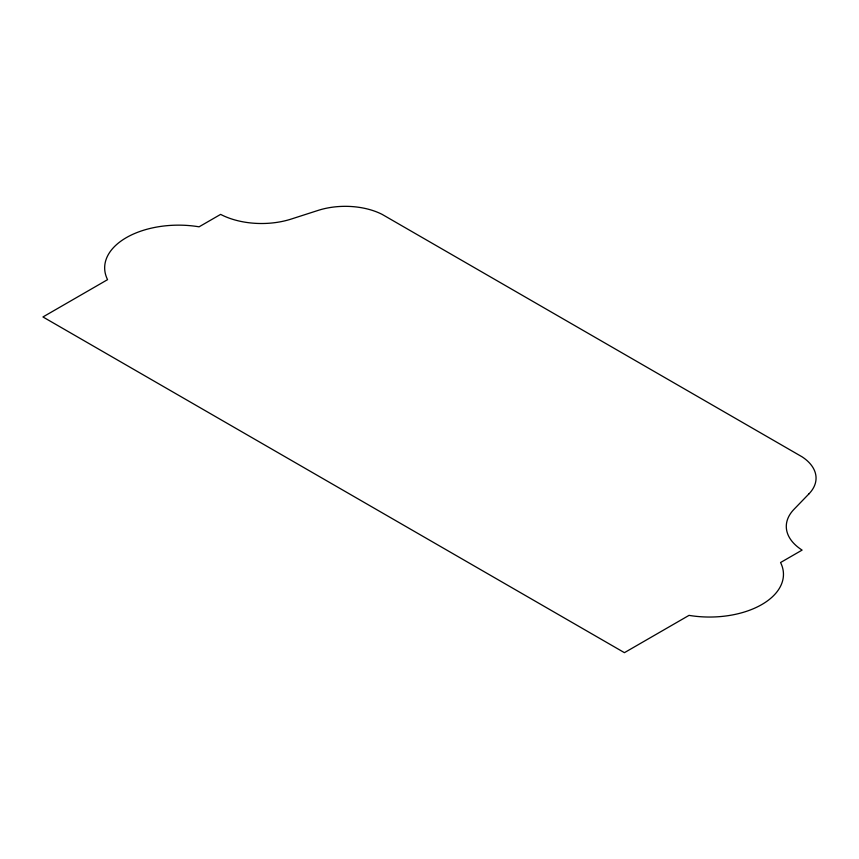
<?xml version="1.0" encoding="UTF-8"?>
<svg xmlns="http://www.w3.org/2000/svg" width="859" height="859" viewBox="0 0 859 859"><rect width="100%" height="100%" fill="white"/><g stroke="black" fill="none" stroke-linecap="round" stroke-linejoin="round"><path stroke-width="1.29" d="M808.985 493.828L794.017 509.301A60.935 35.187 0 0 0 802.102 550.093L780.563 562.527A73.938 42.692 0 0 1 761.804 604.543A73.938 42.692 0 0 1 689.036 615.366L624.429 652.668L42.95 316.96L107.558 279.658A73.938 42.692 0 0 1 126.327 237.642A73.938 42.692 0 0 1 199.084 226.819L220.623 214.385A60.935 35.187 0 0 0 291.276 219.045L318.088 210.412A55.749 32.191 0 0 1 382.148 214.385L802.102 456.838A55.749 32.191 0 0 1 808.985 493.828"/></g></svg>
